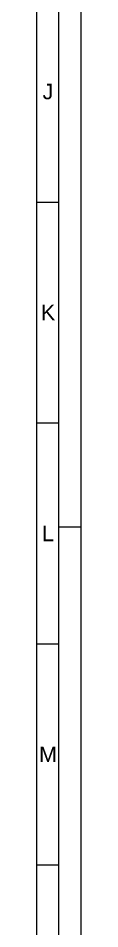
# Paper-space layout 'A0 - Landscape' of a CAD drawing. Header units: millimetres. Extents: x 0 to 1494, y 0 to 841.
# Drawn here: x 1179 to 1189, y 206 to 412.1 of the extents above; entities that cross this region are included whole.
import ezdxf
from ezdxf.enums import TextEntityAlignment as Align

# ---------------------------------------------------------------- set-up
doc = ezdxf.new("R2010")
doc.units = ezdxf.units.MM
for name, color, linetype, lineweight in [('CDL_FRAME', 7, 'Continuous', 18), ('CDL_FRAME_GREEN', 3, 'Continuous', 18), ('CDL_FRAME_RED', 1, 'Continuous', 18), ('CDL_FRAME_YELLOW', 2, 'Continuous', 18)]:
    doc.layers.add(name, color=color, linetype=linetype, lineweight=lineweight)
doc.layers.add('CDL_TITLE_BLOCK', color=7, linetype='Continuous')
doc.styles.add('RHI_BORDER', font='arial.ttf')

# ---------------------------------------------------------------- blocks, each defined once
blk = doc.blocks.new('LANDSCAPE_DINA0_FRAME_REV03_ISO5457')
at = {"layer": 'CDL_FRAME', "linetype": 'Continuous'}
blk.add_line((1179, 10), (1179, 831), dxfattribs=at)
at = {"layer": 'CDL_FRAME_GREEN', "linetype": 'Continuous'}
for p, q in [((1189, 0), (1189, 841)), ((1184, 297), (1189, 297)), ((1184, 297), (1189, 297))]:
    blk.add_line(p, q, dxfattribs=at)
at = {"layer": 'CDL_FRAME_RED', "linetype": 'Continuous'}
blk.add_line((1184, 5), (1184, 836), dxfattribs=at)
at = {"layer": 'CDL_FRAME_YELLOW', "linetype": 'Continuous'}
for p, q in [((1179, 370.5), (1184, 370.5)), ((1179, 320.5), (1184, 320.5)), ((1179, 270.5), (1184, 270.5)), ((1179, 220.5), (1184, 220.5))]:
    blk.add_line(p, q, dxfattribs=at)
at = {"layer": 'CDL_FRAME_GREEN', "linetype": 'Continuous', "style": 'RHI_BORDER'}
for s, p in [('J', (1181.5, 395.5)), ('K', (1181.5, 345.5)), ('L', (1181.5, 295.5)), ('M', (1181.5, 245.5))]:
    blk.add_text(s, height=3.5, dxfattribs=at).set_placement(p, align=Align.MIDDLE_CENTER)

psp = doc.layouts.new('A0 - Landscape')

# ---------------------------------------------------------------- block references
at = {"layer": 'CDL_TITLE_BLOCK', "lineweight": 0}
psp.add_blockref('LANDSCAPE_DINA0_FRAME_REV03_ISO5457', (0, 0), dxfattribs=at)

doc.saveas('drawing.dxf')
